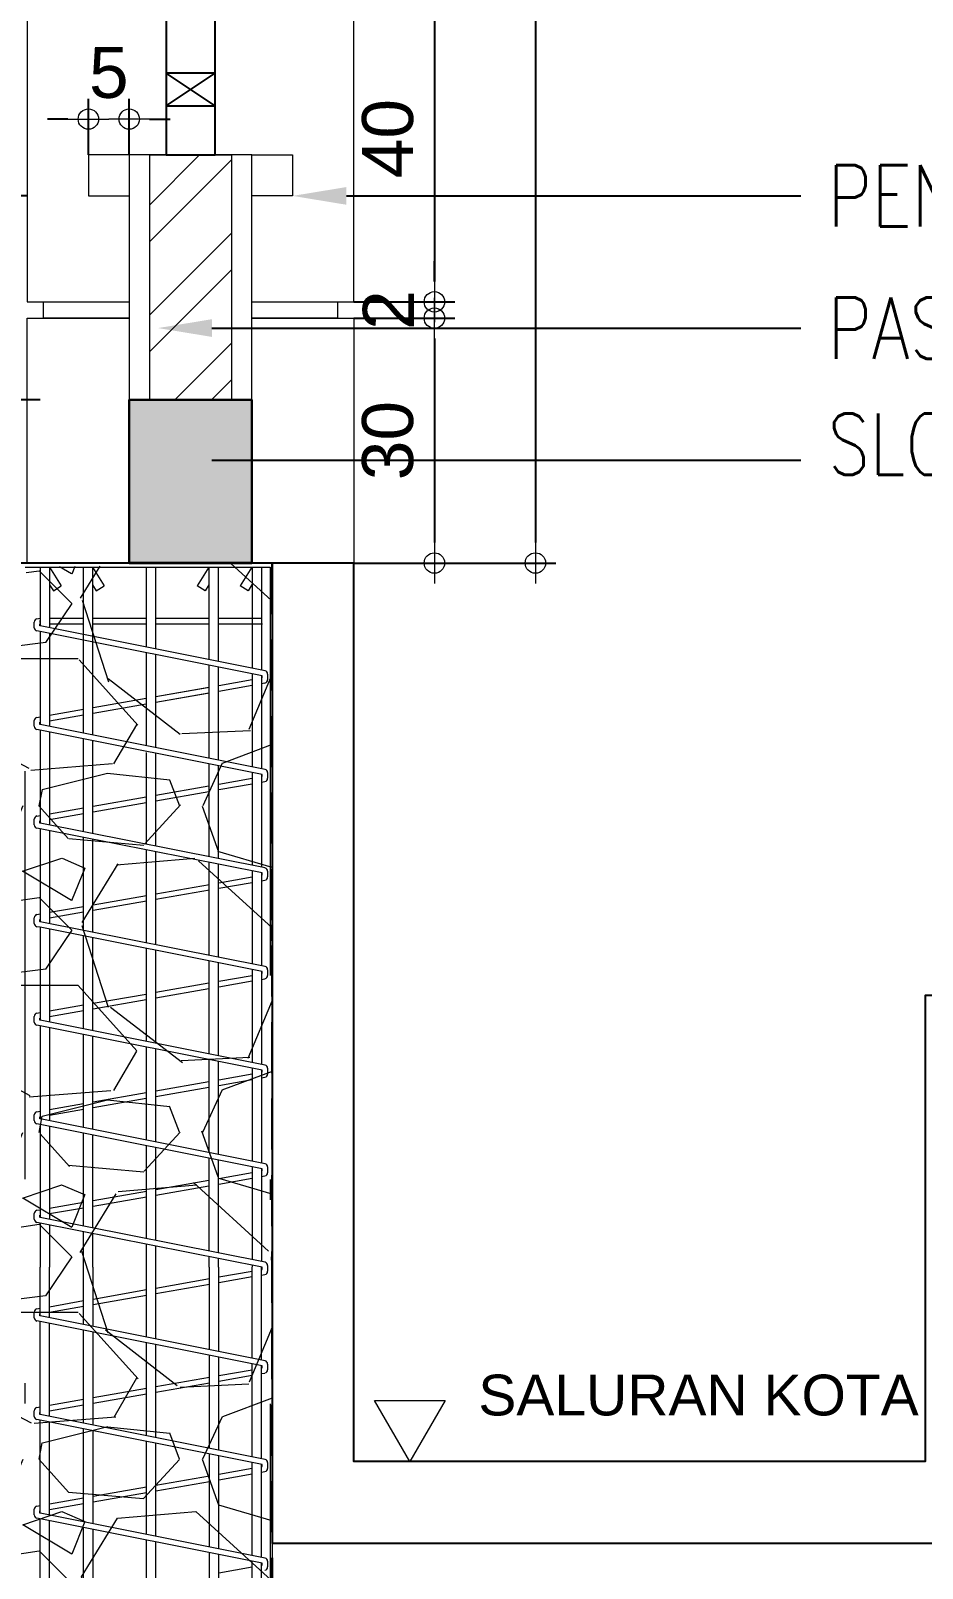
# Model space of a CAD drawing. Header units: millimetres. Extents: x -11 to 1625, y -267 to 195.
# Drawn here: x 889.8 to 894.17, y 103.53 to 111.07 of the extents above; entities that cross this region are included whole.
import ezdxf
from ezdxf import colors
from ezdxf.entities.mleader import LeaderData, LeaderLine
from ezdxf.math import Vec2, Vec3

# ---------------------------------------------------------------- set-up
doc = ezdxf.new("R2010")
doc.units = ezdxf.units.MM
doc.linetypes.add('DASHDOT', pattern=[1, 0.5, -0.25, 0, -0.25])
doc.linetypes.add('HIDDEN', pattern=[0.375, 0.25, -0.125])
for name, color, linetype, lineweight in [('ars', 11, 'Continuous', 5), ('ARSIR BETON', 47, 'Continuous', 5), ('CONCRETE', 8, 'Continuous', 5), ('dinding', 5, 'Continuous', 15), ('KOLOM', 1, 'Continuous', 30), ('not', 7, 'Continuous', 20), ('PAGAR', 4, 'Continuous', 18), ('TEXT KETERANGAN', 7, 'Continuous', 9), ('u', 6, 'Continuous', 20)]:
    doc.layers.add(name, color=color, linetype=linetype, lineweight=lineweight)
doc.layers.add('BESI', color=10, linetype='Continuous')
doc.styles.add('ATTR', font='romans.shx', dxfattribs={"width": 0.8, "height": 1.735066})
doc.styles.add('S', font='SIMPLEX', dxfattribs={"width": 1.1})
doc.styles.get("Standard").update_dxf_attribs({"font": 'ARIALUNI.TTF'})
doc.dimstyles.new('SK-25', dxfattribs={"dimtxt": 0.25, "dimasz": 0.1, "dimexe": 0.1, "dimexo": 0, "dimgap": 0.1, "dimtad": 1, "dimdec": 0, "dimlfac": 25, "dimzin": 12, "dimdsep": 46, "dimtxsty": 'Standard', "dimblk": 'BULAT', "dimcen": 0.1, "dimclrd": 256, "dimadec": 0, "dimazin": 3, "dimtfac": 1, "dimtdec": 0, "dimtofl": 0, "dimtmove": 0, "dimatfit": 3, "dimldrblk": 'BULAT', "dimfxl": 0, "dimtolj": 1, "dimtzin": 0, "dimarcsym": 0})

# ---------------------------------------------------------------- blocks, each defined once
blk = doc.blocks.new('BULAT')
for p, q in [((0, -1), (0, 1)), ((-1, 0), (1, 0))]:
    blk.add_line(p, q)
blk.add_circle((0, 0), 0.5)
blk = doc.blocks.new('*D788')
at = {"layer": 'Defpoints', "color": 0}
for p in [(891.385, 111.3414), (891.385, 109.7414), (891.7798, 109.7414)]:
    blk.add_point(p, dxfattribs=at)
at = {"layer": 'u', "color": 0, "lineweight": -2}
for p, q in [((891.385, 111.3414), (891.8798, 111.3414)), ((891.385, 109.7414), (891.8798, 109.7414))]:
    blk.add_line(p, q, dxfattribs=at)
at = {"layer": 'u', "lineweight": -2}
blk.add_line((891.7798, 111.2414), (891.7798, 109.8414), dxfattribs=at)
at = {"layer": 'u', "lineweight": -2, "xscale": 0.1, "yscale": 0.1, "zscale": 0.1}
for p, rotation in [((891.7798, 111.3414), 90), ((891.7798, 109.7414), 270)]:
    blk.add_blockref('BULAT', p, dxfattribs=dict(at, rotation=rotation))
at = {"layer": 'u', "color": 0, "insert": (891.5521, 110.5414), "char_height": 0.25, "attachment_point": 5, "rotation": 90}
blk.add_mtext('\\A1;40', dxfattribs=at)
blk = doc.blocks.new('*D789')
at = {"layer": 'Defpoints', "color": 0}
for p in [(891.385, 109.7414), (891.385, 109.6614), (891.7798, 109.6614)]:
    blk.add_point(p, dxfattribs=at)
at = {"layer": 'u', "lineweight": -2}
for p, q in [((891.7798, 109.8414), (891.7798, 109.9414)), ((891.7798, 109.5614), (891.7798, 109.4614))]:
    blk.add_line(p, q, dxfattribs=at)
at = {"layer": 'u', "color": 0, "lineweight": -2}
for p, q in [((891.385, 109.7414), (891.8798, 109.7414)), ((891.385, 109.6614), (891.8798, 109.6614))]:
    blk.add_line(p, q, dxfattribs=at)
at = {"layer": 'u', "lineweight": -2, "xscale": 0.1, "yscale": 0.1, "zscale": 0.1}
for p, rotation in [((891.7798, 109.7414), 270), ((891.7798, 109.6614), 90)]:
    blk.add_blockref('BULAT', p, dxfattribs=dict(at, rotation=rotation))
at = {"layer": 'u', "color": 0, "insert": (891.5542, 109.7014), "char_height": 0.25, "attachment_point": 5, "rotation": 90}
blk.add_mtext('\\A1;2', dxfattribs=at)
blk = doc.blocks.new('*D790')
at = {"layer": 'Defpoints', "color": 0}
for p in [(891.385, 109.6614), (891.385, 108.4614), (891.7798, 108.4614)]:
    blk.add_point(p, dxfattribs=at)
at = {"layer": 'u', "color": 0, "lineweight": -2}
for p, q in [((891.385, 109.6614), (891.8798, 109.6614)), ((891.385, 108.4614), (891.8798, 108.4614))]:
    blk.add_line(p, q, dxfattribs=at)
at = {"layer": 'u', "lineweight": -2}
blk.add_line((891.7798, 109.5614), (891.7798, 108.5614), dxfattribs=at)
at = {"layer": 'u', "lineweight": -2, "xscale": 0.1, "yscale": 0.1, "zscale": 0.1}
for p, rotation in [((891.7798, 109.6614), 90), ((891.7798, 108.4614), 270)]:
    blk.add_blockref('BULAT', p, dxfattribs=dict(at, rotation=rotation))
at = {"layer": 'u', "color": 0, "insert": (891.5521, 109.0614), "char_height": 0.25, "attachment_point": 5, "rotation": 90}
blk.add_mtext('\\A1;30', dxfattribs=at)
blk = doc.blocks.new('*D791')
at = {"layer": 'Defpoints', "color": 0}
for p in [(891.7798, 115.9542), (891.7798, 108.4614), (892.2747, 108.4614)]:
    blk.add_point(p, dxfattribs=at)
at = {"layer": 'u', "color": 0, "lineweight": -2}
for p, q in [((891.7798, 115.9542), (892.3747, 115.9542)), ((891.7798, 108.4614), (892.3747, 108.4614))]:
    blk.add_line(p, q, dxfattribs=at)
at = {"layer": 'u', "lineweight": -2}
blk.add_line((892.2747, 115.8542), (892.2747, 108.5614), dxfattribs=at)
at = {"layer": 'u', "lineweight": -2, "xscale": 0.1, "yscale": 0.1, "zscale": 0.1}
for p, rotation in [((892.2747, 115.9542), 90), ((892.2747, 108.4614), 270)]:
    blk.add_blockref('BULAT', p, dxfattribs=dict(at, rotation=rotation))
at = {"layer": 'u', "color": 0, "insert": (892.0469, 112.2078), "char_height": 0.25, "attachment_point": 5, "rotation": 90}
blk.add_mtext('\\A1;187', dxfattribs=at)
blk = doc.blocks.new('PEIL')
blk.add_lwpolyline([(-0.1875, 0.3248), (0.1875, 0.3248), (0, 0)], close=True)
at = {"style": 'S', "width": 1.1, "flags": 4}
blk.add_attdef('CAT', (0.2652, 0.0361), '', height=0.2, dxfattribs=at)
blk = doc.blocks.new('*D792')
at = {"layer": 'Defpoints', "color": 0}
for p in [(889.2994, 109.262), (889.8482, 109.262), (889.6733, 108.4614)]:
    blk.add_point(p, dxfattribs=at)
at = {"layer": 'u', "color": 0, "lineweight": -2}
for p, q in [((889.8482, 109.262), (889.1994, 109.262)), ((889.6733, 108.4614), (889.1994, 108.4614))]:
    blk.add_line(p, q, dxfattribs=at)
at = {"layer": 'u', "lineweight": -2}
blk.add_line((889.2994, 108.5614), (889.2994, 109.162), dxfattribs=at)
at = {"layer": 'u', "lineweight": -2, "xscale": 0.1, "yscale": 0.1, "zscale": 0.1}
for p, rotation in [((889.2994, 109.262), 90), ((889.2994, 108.4614), 270)]:
    blk.add_blockref('BULAT', p, dxfattribs=dict(at, rotation=rotation))
at = {"layer": 'u', "color": 0, "insert": (889.0717, 108.8617), "char_height": 0.25, "attachment_point": 5, "rotation": 90}
blk.add_mtext('\\A1;20', dxfattribs=at)
blk = doc.blocks.new('*D793')
at = {"layer": 'Defpoints', "color": 0}
for p in [(889.2994, 110.2614), (889.785, 110.2614), (889.8482, 109.262)]:
    blk.add_point(p, dxfattribs=at)
at = {"layer": 'u', "color": 0, "lineweight": -2}
for p, q in [((889.785, 110.2614), (889.1994, 110.2614)), ((889.8482, 109.262), (889.1994, 109.262))]:
    blk.add_line(p, q, dxfattribs=at)
at = {"layer": 'u', "lineweight": -2}
blk.add_line((889.2994, 109.362), (889.2994, 110.1614), dxfattribs=at)
at = {"layer": 'u', "lineweight": -2, "xscale": 0.1, "yscale": 0.1, "zscale": 0.1}
for p, rotation in [((889.2994, 110.2614), 90), ((889.2994, 109.262), 270)]:
    blk.add_blockref('BULAT', p, dxfattribs=dict(at, rotation=rotation))
at = {"layer": 'u', "color": 0, "insert": (889.0717, 109.7617), "char_height": 0.25, "attachment_point": 5, "rotation": 90}
blk.add_mtext('\\A1;25', dxfattribs=at)
blk = doc.blocks.new('*D815')
at = {"layer": 'Defpoints', "color": 0}
for p in [(890.0846, 110.637), (890.0846, 110.4614), (890.2846, 110.4614)]:
    blk.add_point(p, dxfattribs=at)
at = {"layer": 'u', "color": 0, "lineweight": -2}
for p, q in [((890.0846, 110.4614), (890.0846, 110.737)), ((890.2846, 110.4614), (890.2846, 110.737))]:
    blk.add_line(p, q, dxfattribs=at)
at = {"layer": 'u', "lineweight": -2}
for p, q in [((889.9846, 110.637), (889.8846, 110.637)), ((890.3846, 110.637), (890.4846, 110.637))]:
    blk.add_line(p, q, dxfattribs=at)
at = {"layer": 'u', "lineweight": -2, "xscale": 0.1, "yscale": 0.1, "zscale": 0.1}
blk.add_blockref('BULAT', (890.0846, 110.637), dxfattribs=at)
at = {"layer": 'u', "lineweight": -2, "xscale": 0.1, "yscale": 0.1, "zscale": 0.1, "rotation": 180}
blk.add_blockref('BULAT', (890.2846, 110.637), dxfattribs=at)
at = {"layer": 'u', "color": 0, "insert": (890.1846, 110.8642), "char_height": 0.25, "attachment_point": 5}
blk.add_mtext('\\A1;5', dxfattribs=at)
blk = doc.blocks.new('STRAUS2')
at = {"layer": 'ars'}
for p, q in [((-0.1315, 0), (-0.1315, -0.0719)), ((-0.1201, 0), (-0.1058, -0.0229)), ((-0.1201, 0), (-0.1201, -0.0742)), ((-0.0789, 0), (-0.0789, -0.1579)), ((-0.0675, 0), (-0.0532, -0.0229)), ((-0.0675, 0), (-0.0675, -0.1602)), ((-0.002, 0), (-0.002, -0.0978)), ((0.0095, 0), (0.0095, -0.1003)), ((0.075, 0), (0.0607, -0.0229)), ((0.075, 0), (0.075, -0.1132)), ((0.0864, 0), (0.0864, -0.1154)), ((0.1276, 0), (0.1133, -0.0229)), ((0.1281, 0), (0.1281, -0.1238)), ((0.1396, 0), (0.1396, -0.126)), ((-0.1201, -0.0216), (-0.1155, -0.029)), ((-0.1155, -0.029), (-0.1058, -0.0229)), ((-0.0675, -0.0216), (-0.0629, -0.029)), ((-0.0629, -0.029), (-0.0532, -0.0229)), ((0.0704, -0.029), (0.0607, -0.0229)), ((0.075, -0.0216), (0.0704, -0.029)), ((0.123, -0.029), (0.1133, -0.0229)), ((0.1281, -0.0207), (0.123, -0.029)), ((-0.1389, -0.0741), (-0.1389, -0.0671)), ((-0.1389, -0.0741), (-0.1389, -0.0671)), ((-0.1356, -0.0632), (-0.1315, -0.0625)), ((-0.1356, -0.0632), (-0.1315, -0.0625)), ((-0.1315, -0.0651), (-0.1321, -0.0652)), ((-0.1321, -0.0652), (-0.1321, -0.0678)), ((-0.1321, -0.0718), (-0.1321, -0.0693)), ((-0.1321, -0.0694), (-0.1315, -0.0693)), ((-0.1321, -0.0718), (-0.1321, -0.0693)), ((-0.1321, -0.0718), (-0.1321, -0.0693)), ((-0.1321, -0.0694), (-0.1315, -0.0693)), ((-0.1321, -0.0718), (-0.1321, -0.0693)), ((-0.1315, -0.0719), (-0.1321, -0.0718)), ((-0.1315, -0.0719), (-0.1321, -0.0718)), ((-0.1315, -0.0719), (-0.1321, -0.0718)), ((-0.1315, -0.0719), (-0.1321, -0.0718)), ((0.1438, -0.1269), (-0.1315, -0.0719)), ((0.1438, -0.1269), (-0.1315, -0.0719)), ((-0.1201, -0.0625), (-0.0789, -0.0625)), ((-0.1201, -0.0692), (-0.0789, -0.0692)), ((-0.0675, -0.0625), (-0.002, -0.0625)), ((-0.0675, -0.0692), (-0.002, -0.0692)), ((0.0095, -0.0625), (0.075, -0.0625)), ((0.0095, -0.0692), (0.075, -0.0692)), ((0.0864, -0.0625), (0.1396, -0.0625)), ((0.0864, -0.0692), (0.1407, -0.0692)), ((-0.1315, -0.0788), (-0.1356, -0.0781)), ((-0.1315, -0.0788), (-0.1356, -0.0781)), ((0.1401, -0.133), (-0.1315, -0.0788)), ((0.1401, -0.133), (-0.1315, -0.0788)), ((-0.1315, -0.0788), (-0.1315, -0.1927)), ((-0.1315, -0.0788), (-0.1315, -0.1927)), ((-0.1201, -0.0811), (-0.1201, -0.195)), ((-0.1201, -0.0811), (-0.1201, -0.195)), ((-0.0789, -0.0893), (-0.0789, -0.2032)), ((-0.0789, -0.0893), (-0.0789, -0.2032)), ((-0.0675, -0.0916), (-0.0675, -0.2055)), ((-0.0675, -0.0916), (-0.0675, -0.2055)), ((-0.002, -0.1046), (-0.002, -0.2186)), ((0.0095, -0.1069), (0.0095, -0.2211)), ((0.075, -0.12), (0.075, -0.2339)), ((0.0864, -0.1223), (0.0864, -0.2362)), ((0.1281, -0.1306), (0.1281, -0.2445)), ((0.147, -0.1379), (0.147, -0.1308)), ((0.147, -0.1379), (0.147, -0.1308)), ((0.01, -0.1584), (0.0756, -0.1469)), ((0.01, -0.1584), (0.075, -0.147)), ((0.087, -0.1449), (0.1281, -0.1377)), ((0.087, -0.1449), (0.1281, -0.1377)), ((0.087, -0.1517), (0.1281, -0.1445)), ((0.087, -0.1517), (0.1281, -0.1445)), ((0.1396, -0.1329), (0.1396, -0.2468)), ((0.1396, -0.1357), (0.1401, -0.1356)), ((0.1396, -0.1357), (0.1401, -0.1356)), ((0.1396, -0.1425), (0.1437, -0.1418)), ((0.1396, -0.1425), (0.1437, -0.1418)), ((0.1401, -0.1356), (0.1401, -0.133)), ((0.1401, -0.1356), (0.1401, -0.133)), ((-0.0669, -0.1719), (-0.002, -0.1605)), ((-0.0669, -0.1719), (-0.002, -0.1605)), ((-0.0669, -0.1788), (-0.002, -0.1674)), ((-0.0669, -0.1788), (-0.002, -0.1674)), ((0.01, -0.1653), (0.0756, -0.1537)), ((0.01, -0.1653), (0.075, -0.1538)), ((-0.1389, -0.1949), (-0.1389, -0.1879)), ((-0.1389, -0.1949), (-0.1389, -0.1879)), ((-0.1356, -0.184), (-0.1315, -0.1833)), ((-0.1356, -0.184), (-0.1315, -0.1833)), ((-0.1201, -0.1813), (-0.0784, -0.1739)), ((-0.1201, -0.1813), (-0.0784, -0.1739)), ((-0.1201, -0.1881), (-0.0784, -0.1808)), ((-0.1201, -0.1881), (-0.0784, -0.1808)), ((-0.1315, -0.1996), (-0.1356, -0.1988)), ((-0.1315, -0.1996), (-0.1356, -0.1988)), ((-0.1321, -0.1926), (-0.1321, -0.19)), ((-0.1321, -0.1926), (-0.1321, -0.19)), ((-0.1321, -0.1926), (-0.1321, -0.1901)), ((-0.1321, -0.1902), (-0.1315, -0.1901)), ((-0.1321, -0.1902), (-0.1315, -0.1901)), ((-0.1321, -0.1926), (-0.1321, -0.1901)), ((-0.1315, -0.1927), (-0.1321, -0.1926)), ((-0.1315, -0.1927), (-0.1321, -0.1926)), ((-0.1315, -0.1927), (-0.1321, -0.1926)), ((-0.1315, -0.1927), (-0.1321, -0.1926)), ((0.1438, -0.2477), (-0.1315, -0.1927)), ((0.1401, -0.2538), (-0.1315, -0.1996)), ((-0.1315, -0.1996), (-0.1315, -0.3135)), ((-0.1201, -0.2018), (-0.1201, -0.3158)), ((-0.0789, -0.2101), (-0.0789, -0.324)), ((-0.0675, -0.2123), (-0.0675, -0.3263)), ((-0.002, -0.2268), (-0.002, -0.3394)), ((0.0095, -0.2274), (0.0095, -0.3416)), ((0.075, -0.2408), (0.075, -0.3547)), ((0.0864, -0.2431), (0.0864, -0.357)), ((0.087, -0.2657), (0.1281, -0.2584)), ((0.1281, -0.2514), (0.1281, -0.3653)), ((0.1396, -0.2537), (0.1396, -0.3676)), ((0.1396, -0.2565), (0.1401, -0.2564)), ((0.1396, -0.2633), (0.1437, -0.2626)), ((0.1401, -0.2564), (0.1401, -0.2538)), ((0.147, -0.2586), (0.147, -0.2516)), ((-0.0669, -0.2927), (-0.002, -0.2813)), ((0.01, -0.2792), (0.075, -0.2678)), ((0.01, -0.286), (0.075, -0.2746)), ((0.087, -0.2725), (0.1281, -0.2653)), ((-0.1201, -0.302), (-0.0784, -0.2947)), ((-0.0669, -0.2996), (-0.002, -0.2881)), ((-0.1389, -0.3157), (-0.1389, -0.3087)), ((-0.1356, -0.3048), (-0.1315, -0.3041)), ((-0.1315, -0.3203), (-0.1356, -0.3196)), ((-0.1321, -0.3134), (-0.1321, -0.3108)), ((-0.1321, -0.3134), (-0.1321, -0.3108)), ((-0.1321, -0.311), (-0.1315, -0.3109)), ((-0.1315, -0.3135), (-0.1321, -0.3134)), ((-0.1315, -0.3135), (-0.1321, -0.3134)), ((0.1438, -0.3684), (-0.1315, -0.3135)), ((-0.1201, -0.3089), (-0.0784, -0.3016)), ((0.1401, -0.3746), (-0.1315, -0.3203)), ((-0.1315, -0.3203), (-0.1315, -0.4343)), ((-0.1201, -0.3226), (-0.1201, -0.4366)), ((-0.0789, -0.3308), (-0.0789, -0.4448)), ((-0.0675, -0.3331), (-0.0675, -0.4471)), ((-0.002, -0.3462), (-0.002, -0.4601)), ((0.0095, -0.3485), (0.0095, -0.4624)), ((0.075, -0.3616), (0.075, -0.4755)), ((0.0864, -0.3638), (0.0864, -0.4778)), ((0.1281, -0.3722), (0.1281, -0.4861)), ((0.1396, -0.3745), (0.1396, -0.4884)), ((0.1401, -0.3771), (0.1401, -0.3746)), ((0.147, -0.3794), (0.147, -0.3724)), ((0.01, -0.4), (0.0756, -0.3885)), ((0.01, -0.4068), (0.0756, -0.3953)), ((0.087, -0.3865), (0.1281, -0.3792)), ((0.087, -0.3933), (0.1281, -0.3861)), ((0.1396, -0.3772), (0.1401, -0.3771)), ((0.1396, -0.3841), (0.1437, -0.3834)), ((-0.0669, -0.4135), (-0.0014, -0.402)), ((-0.0669, -0.4203), (-0.0014, -0.4088)), ((-0.1389, -0.4365), (-0.1389, -0.4295)), ((-0.1356, -0.4256), (-0.1315, -0.4248)), ((-0.1321, -0.4342), (-0.1321, -0.4316)), ((-0.1321, -0.4342), (-0.1321, -0.4316)), ((-0.1321, -0.4318), (-0.1315, -0.4317)), ((-0.1201, -0.4228), (-0.0784, -0.4155)), ((-0.1201, -0.4297), (-0.0784, -0.4223)), ((-0.1315, -0.4411), (-0.1356, -0.4404)), ((-0.1315, -0.4343), (-0.1321, -0.4342)), ((-0.1315, -0.4343), (-0.1321, -0.4342)), ((0.1438, -0.4892), (-0.1315, -0.4343)), ((0.1401, -0.4953), (-0.1315, -0.4411)), ((-0.1315, -0.4411), (-0.1315, -0.5551)), ((-0.1201, -0.4434), (-0.1201, -0.5573)), ((-0.0789, -0.4516), (-0.0789, -0.5656)), ((-0.0675, -0.4539), (-0.0675, -0.5678)), ((-0.002, -0.467), (-0.002, -0.5809)), ((0.0095, -0.4693), (0.0095, -0.5832)), ((0.075, -0.4823), (0.075, -0.5963)), ((0.0864, -0.4846), (0.0864, -0.5986)), ((0.087, -0.5072), (0.1281, -0.5)), ((0.087, -0.5141), (0.1281, -0.5069)), ((0.1281, -0.493), (0.1281, -0.6069)), ((0.1396, -0.4952), (0.1396, -0.6092)), ((0.1396, -0.498), (0.1401, -0.4979)), ((0.1396, -0.5049), (0.1437, -0.5041)), ((0.1401, -0.4979), (0.1401, -0.4953)), ((0.147, -0.5002), (0.147, -0.4931)), ((-0.0669, -0.5343), (-0.002, -0.5229)), ((0.01, -0.5208), (0.075, -0.5093)), ((0.01, -0.5276), (0.075, -0.5162)), ((-0.1356, -0.5463), (-0.1315, -0.5456)), ((-0.1201, -0.5436), (-0.0784, -0.5363)), ((-0.1201, -0.5505), (-0.0784, -0.5431)), ((-0.0669, -0.5411), (-0.002, -0.5297)), ((-0.1389, -0.5573), (-0.1389, -0.5503)), ((-0.1315, -0.5619), (-0.1356, -0.5612)), ((-0.1321, -0.555), (-0.1321, -0.5524)), ((-0.1321, -0.555), (-0.1321, -0.5524)), ((-0.1321, -0.5526), (-0.1315, -0.5525)), ((-0.1315, -0.5551), (-0.1321, -0.555)), ((-0.1315, -0.5551), (-0.1321, -0.555)), ((0.1438, -0.61), (-0.1315, -0.5551)), ((0.1401, -0.6161), (-0.1315, -0.5619)), ((-0.1315, -0.5619), (-0.1315, -0.6758)), ((-0.1201, -0.5642), (-0.1201, -0.6781)), ((-0.0789, -0.5724), (-0.0789, -0.6863)), ((-0.0675, -0.5747), (-0.0675, -0.6886)), ((-0.002, -0.5878), (-0.002, -0.7017)), ((0.0095, -0.59), (0.0095, -0.704)), ((0.075, -0.6031), (0.075, -0.7171)), ((0.0864, -0.6054), (0.0864, -0.7193)), ((0.087, -0.628), (0.1281, -0.6208)), ((0.1281, -0.6137), (0.1281, -0.7277)), ((0.1396, -0.616), (0.1396, -0.73)), ((0.1396, -0.6188), (0.1401, -0.6187)), ((0.1401, -0.6187), (0.1401, -0.6161)), ((0.147, -0.621), (0.147, -0.6139)), ((0.01, -0.6415), (0.075, -0.6301)), ((0.01, -0.6484), (0.075, -0.637)), ((0.087, -0.6349), (0.1281, -0.6276)), ((0.1396, -0.6256), (0.1437, -0.6249)), ((-0.1201, -0.6644), (-0.0784, -0.6571)), ((-0.0669, -0.6551), (-0.002, -0.6436)), ((-0.0669, -0.6619), (-0.002, -0.6505)), ((-0.1389, -0.678), (-0.1389, -0.6711)), ((-0.1356, -0.6671), (-0.1315, -0.6664)), ((-0.1321, -0.6757), (-0.1321, -0.6732)), ((-0.1321, -0.6733), (-0.1315, -0.6732)), ((-0.1321, -0.6758), (-0.1321, -0.6732)), ((-0.1315, -0.6758), (-0.1321, -0.6757)), ((-0.1315, -0.6759), (-0.1321, -0.6758)), ((0.1438, -0.7308), (-0.1315, -0.6758)), ((-0.1201, -0.6712), (-0.0784, -0.6639)), ((-0.1315, -0.6827), (-0.1356, -0.682)), ((0.1401, -0.7369), (-0.1315, -0.6827)), ((-0.1315, -0.6827), (-0.1315, -0.7966)), ((-0.1201, -0.685), (-0.1201, -0.7989)), ((-0.0789, -0.6932), (-0.0789, -0.8071)), ((-0.0675, -0.6955), (-0.0675, -0.8094)), ((-0.002, -0.7086), (-0.002, -0.8225)), ((0.0095, -0.7108), (0.0095, -0.8248)), ((0.075, -0.7239), (0.075, -0.8379)), ((0.0864, -0.7262), (0.0864, -0.8401)), ((0.1281, -0.7345), (0.1281, -0.8485)), ((0.01, -0.7623), (0.075, -0.7509)), ((0.087, -0.7488), (0.1281, -0.7416)), ((0.087, -0.7557), (0.1281, -0.7484)), ((0.1396, -0.7368), (0.1396, -0.8507)), ((0.1396, -0.7396), (0.1401, -0.7395)), ((0.1396, -0.7464), (0.1437, -0.7457)), ((0.1401, -0.7395), (0.1401, -0.7369)), ((0.147, -0.7418), (0.147, -0.7347)), ((-0.0669, -0.7758), (-0.0014, -0.7643)), ((-0.0669, -0.7827), (-0.0014, -0.7712)), ((0.01, -0.7692), (0.075, -0.7578)), ((-0.1356, -0.7879), (-0.1315, -0.7872)), ((-0.1201, -0.7852), (-0.0784, -0.7778)), ((-0.1201, -0.792), (-0.0784, -0.7847)), ((-0.1389, -0.7988), (-0.1389, -0.7918)), ((-0.1315, -0.8035), (-0.1356, -0.8028)), ((-0.1321, -0.7965), (-0.1321, -0.794)), ((-0.1321, -0.7941), (-0.1315, -0.794)), ((-0.1321, -0.7965), (-0.1321, -0.794)), ((-0.1315, -0.7966), (-0.1321, -0.7965)), ((-0.1315, -0.7966), (-0.1321, -0.7965)), ((0.1438, -0.8516), (-0.1315, -0.7966)), ((0.1401, -0.8577), (-0.1315, -0.8035)), ((-0.1315, -0.8035), (-0.1315, -0.8406)), ((-0.1201, -0.8058), (-0.1201, -0.8411)), ((-0.0789, -0.814), (-0.0789, -0.843)), ((-0.0675, -0.8163), (-0.0675, -0.8435)), ((-0.1315, -0.8406), (-0.1315, -0.8577)), ((-0.1201, -0.8411), (-0.1201, -0.8577)), ((-0.0789, -0.843), (-0.0789, -0.8577)), ((-0.0675, -0.8435), (-0.0675, -0.8577)), ((-0.002, -0.8293), (-0.002, -0.8466)), ((-0.002, -0.8466), (-0.002, -0.8577)), ((0.0095, -0.8316), (0.0095, -0.8471)), ((0.0095, -0.8471), (0.0095, -0.8577)), ((0.075, -0.8447), (0.075, -0.8501)), ((0.0864, -0.847), (0.0864, -0.8506)), ((-0.1315, -0.9174), (-0.1315, -0.8577)), ((-0.1201, -0.9197), (-0.1201, -0.8577)), ((-0.0784, -0.928), (-0.0784, -0.8577)), ((-0.0669, -0.9303), (-0.0669, -0.8577)), ((-0.0014, -0.9434), (-0.0014, -0.8577)), ((0.01, -0.9457), (0.01, -0.8577)), ((0.075, -0.8501), (0.075, -0.8577)), ((0.0756, -0.9587), (0.0756, -0.8577)), ((0.0864, -0.8506), (0.0864, -0.8577)), ((0.087, -0.961), (0.087, -0.8577)), ((0.087, -0.8696), (0.1281, -0.8624)), ((0.1281, -0.8553), (0.1281, -0.857)), ((0.1281, -0.9692), (0.1281, -0.8577)), ((0.1396, -0.9715), (0.1396, -0.8576)), ((0.1396, -0.8604), (0.1401, -0.8603)), ((0.1396, -0.8672), (0.1437, -0.8665)), ((0.1401, -0.8603), (0.1401, -0.8577)), ((0.147, -0.8626), (0.147, -0.8555)), ((-0.0669, -0.8966), (-0.0014, -0.8851)), ((0.01, -0.8831), (0.0756, -0.8716)), ((0.01, -0.89), (0.0756, -0.8784)), ((0.087, -0.8764), (0.1281, -0.8692)), ((-0.1201, -0.906), (-0.0784, -0.8986)), ((-0.0669, -0.9035), (-0.0014, -0.892)), ((-0.1389, -0.9196), (-0.1389, -0.9126)), ((-0.1356, -0.9087), (-0.1315, -0.908)), ((-0.1321, -0.9173), (-0.1321, -0.9147)), ((-0.1321, -0.9173), (-0.1321, -0.9147)), ((-0.1321, -0.9149), (-0.1315, -0.9148)), ((-0.1315, -0.9174), (-0.1321, -0.9173)), ((-0.1315, -0.9174), (-0.1321, -0.9173)), ((0.1438, -0.9724), (-0.1315, -0.9174)), ((-0.1201, -0.9128), (-0.0784, -0.9055)), ((-0.1315, -0.9243), (-0.1356, -0.9235)), ((0.1401, -0.9785), (-0.1315, -0.9243)), ((-0.1315, -1.0382), (-0.1315, -0.9243)), ((-0.1201, -1.0405), (-0.1201, -0.9265)), ((-0.0784, -1.0488), (-0.0784, -0.9349)), ((-0.0669, -1.0511), (-0.0669, -0.9371)), ((-0.0014, -1.0642), (-0.0014, -0.9502)), ((0.01, -1.0665), (0.01, -0.9525)), ((0.0756, -1.0795), (0.0756, -0.9656)), ((0.087, -1.0818), (0.087, -0.9679)), ((0.1281, -1.09), (0.1281, -0.9761)), ((0.1396, -1.0923), (0.1396, -0.9784)), ((0.1401, -0.9811), (0.1401, -0.9785)), ((0.147, -0.9833), (0.147, -0.9763)), ((0.01, -1.0039), (0.0756, -0.9924)), ((0.087, -0.9904), (0.1281, -0.9832)), ((0.087, -0.9972), (0.1281, -0.99)), ((0.1396, -0.9811), (0.1401, -0.9811)), ((0.1396, -0.988), (0.1437, -0.9873)), ((-0.0669, -1.0174), (-0.0014, -1.0059)), ((-0.0669, -1.0243), (-0.0014, -1.0128)), ((0.01, -1.0108), (0.0756, -0.9992)), ((-0.1389, -1.0404), (-0.1389, -1.0334)), ((-0.1356, -1.0295), (-0.1315, -1.0288)), ((-0.1321, -1.0381), (-0.1321, -1.0355)), ((-0.1321, -1.0381), (-0.1321, -1.0355)), ((-0.1321, -1.0357), (-0.1315, -1.0356)), ((-0.1201, -1.0268), (-0.0784, -1.0194)), ((-0.1201, -1.0336), (-0.0784, -1.0263)), ((-0.1315, -1.0451), (-0.1356, -1.0443)), ((-0.1315, -1.0451), (-0.1356, -1.0443)), ((-0.1315, -1.0382), (-0.1321, -1.0381)), ((-0.1315, -1.0382), (-0.1321, -1.0381)), ((-0.1315, -1.0382), (-0.1321, -1.0381)), ((-0.1315, -1.0382), (-0.1321, -1.0381)), ((0.1438, -1.0932), (-0.1315, -1.0382)), ((-0.1315, -1.159), (-0.1315, -1.0451)), ((0.1401, -1.0993), (-0.1315, -1.0451)), ((-0.1201, -1.1613), (-0.1201, -1.0473)), ((-0.0784, -1.1696), (-0.0784, -1.0557)), ((-0.0669, -1.1719), (-0.0669, -1.0579)), ((-0.0014, -1.185), (-0.0014, -1.071)), ((0.01, -1.1873), (0.01, -1.0733)), ((0.0756, -1.2003), (0.0756, -1.0864)), ((0.087, -1.2026), (0.087, -1.0887)), ((0.087, -1.1112), (0.1281, -1.104)), ((0.087, -1.118), (0.1281, -1.1108)), ((0.1281, -1.2108), (0.1281, -1.0969)), ((0.1396, -1.2131), (0.1396, -1.0992)), ((0.1396, -1.1019), (0.1401, -1.1018)), ((0.1396, -1.1088), (0.1437, -1.1081)), ((0.1401, -1.1018), (0.1401, -1.0993)), ((0.147, -1.1041), (0.147, -1.0971)), ((-0.0669, -1.1382), (-0.0014, -1.1267)), ((0.01, -1.1247), (0.0756, -1.1132)), ((0.01, -1.1316), (0.0756, -1.12)), ((-0.1201, -1.1476), (-0.0784, -1.1402)), ((-0.1201, -1.1544), (-0.0784, -1.1471)), ((-0.0669, -1.1451), (-0.0014, -1.1336)), ((-0.1389, -1.1612), (-0.1389, -1.1542)), ((-0.1356, -1.1503), (-0.1315, -1.1496)), ((-0.1315, -1.1659), (-0.1356, -1.1651)), ((-0.1315, -1.1659), (-0.1356, -1.1651)), ((-0.1321, -1.1589), (-0.1321, -1.1563)), ((-0.1321, -1.1589), (-0.1321, -1.1563)), ((-0.1321, -1.1565), (-0.1315, -1.1564)), ((-0.1315, -1.159), (-0.1321, -1.1589)), ((-0.1315, -1.159), (-0.1321, -1.1589)), ((-0.1315, -1.159), (-0.1321, -1.1589)), ((-0.1315, -1.159), (-0.1321, -1.1589)), ((0.1438, -1.214), (-0.1315, -1.159)), ((-0.1315, -1.2798), (-0.1315, -1.1659)), ((0.1401, -1.2201), (-0.1315, -1.1659)), ((-0.1201, -1.2821), (-0.1201, -1.1681)), ((-0.0784, -1.2904), (-0.0784, -1.1765)), ((-0.0669, -1.2927), (-0.0669, -1.1787)), ((-0.0014, -1.3058), (-0.0014, -1.1918)), ((0.01, -1.3081), (0.01, -1.1941)), ((0.0756, -1.3211), (0.0756, -1.2072)), ((0.087, -1.3234), (0.087, -1.2095)), ((0.1281, -1.3316), (0.1281, -1.2177)), ((0.1396, -1.3339), (0.1396, -1.22)), ((0.1396, -1.2227), (0.1401, -1.2226)), ((0.1401, -1.2226), (0.1401, -1.2201)), ((0.147, -1.2249), (0.147, -1.2179)), ((0.087, -1.232), (0.1281, -1.2247))]:
    blk.add_line(p, q, dxfattribs=at)
at = {"layer": 'ars', "linetype": 'DASHDOT'}
blk.add_lwpolyline([(-0.15, -1.7748), (-0.15, 0), (0.15, 0), (0.15, -1.7748)], dxfattribs=at)
at = {"layer": 'ars'}
for centre, start, end in [((-0.1349, -0.0671), 99.9625, 180), ((-0.1349, -0.0671), 99.9625, 180), ((-0.1349, -0.0741), 180, 260.0375), ((-0.1349, -0.0741), 180, 260.0375), ((0.143, -0.1308), 0, 78.7118), ((0.143, -0.1308), 0, 78.7118), ((0.143, -0.1379), 279.9625, 0), ((0.143, -0.1379), 279.9625, 0), ((-0.1349, -0.1879), 99.9625, 180), ((-0.1349, -0.1879), 99.9625, 180), ((-0.1349, -0.1949), 180, 260.0375), ((-0.1349, -0.1949), 180, 260.0375), ((0.143, -0.2586), 279.9625, 0), ((0.143, -0.2516), 0, 78.7118), ((-0.1349, -0.3087), 99.9625, 180), ((-0.1349, -0.3157), 180, 260.0375), ((0.143, -0.3724), 0, 78.7118), ((0.143, -0.3794), 279.9625, 0), ((-0.1349, -0.4295), 99.9625, 180), ((-0.1349, -0.4365), 180, 260.0375), ((0.143, -0.4931), 0, 78.7118), ((0.143, -0.5002), 279.9625, 0), ((-0.1349, -0.5503), 99.9625, 180), ((-0.1349, -0.5573), 180, 260.0375), ((0.143, -0.621), 279.9625, 0), ((0.143, -0.6139), 0, 78.7118), ((-0.1349, -0.6711), 99.9625, 180), ((-0.1349, -0.678), 180, 260.0375), ((0.143, -0.7347), 0, 78.7118), ((0.143, -0.7418), 279.9625, 0), ((-0.1349, -0.7918), 99.9625, 180), ((-0.1349, -0.7988), 180, 260.0375), ((0.143, -0.8626), 279.9625, 0), ((0.143, -0.8555), 0, 78.7118), ((-0.1349, -0.9126), 99.9625, 180), ((-0.1349, -0.9196), 180, 260.0375), ((0.143, -0.9763), 0, 78.7118), ((0.143, -0.9833), 279.9625, 0), ((-0.1349, -1.0334), 99.9625, 180), ((-0.1349, -1.0404), 180, 260.0375), ((-0.1349, -1.0404), 180, 260.0375), ((0.143, -1.1041), 279.9625, 0), ((0.143, -1.0971), 0, 78.7118), ((-0.1349, -1.1542), 99.9625, 180), ((-0.1349, -1.1612), 180, 260.0375), ((-0.1349, -1.1612), 180, 260.0375), ((0.143, -1.2179), 0, 78.7118), ((0.143, -1.2249), 279.9625, 0)]:
    blk.add_arc(centre, 0.00399, start, end, dxfattribs=at)

msp = doc.modelspace()

# ---------------------------------------------------------------- hatches: boundary and pattern name
at = {"layer": 'ars'}
h = msp.add_hatch(dxfattribs=at)
h.set_pattern_fill('ANSI32', color=256, scale=0.04, angle=-90, style=0)
h.set_pattern_definition([(225, (890.78504, 108.4614), (-0.26941, 0.26941), []), (225, (890.78504, 108.2818), (-0.26941, 0.26941), [])])
h.paths.add_polyline_path([(890.3850405, 109.2619945), (890.7850405, 109.2619945), (890.7850405, 110.4613898), (890.3850405, 110.4613898)])
at = {"layer": 'ARSIR BETON'}
h = msp.add_hatch(dxfattribs=at)
h.set_pattern_fill('GRAVEL', color=256, scale=1.601209, style=0)
h.set_pattern_definition([(311.9872, (889.83225, 104.05806), (12.8096725, -14.410887), [0.21542, -21.32665]), (355.0303, (889.976354, 103.89794), (-19.2145147, 1.6011955), [0.36967, -36.59712]), (47.4896, (890.34463, 103.86592), (-16.0120793, -17.6133175), [0.26066, -25.80514]), (272.7263, (890.969104, 103.46562), (-1.601203, 32.0241889), [0.336635, -33.326865]), (247.1663, (890.985116, 103.12936), (8.006063, 19.2145073), [0.3301, -32.67968]), (182.7263, (890.85702, 102.82513), (32.0241889, 1.601203), [0.336635, -33.326865]), (142.3058, (890.520765, 102.80912), (20.8157342, -16.01207883), [0.445183, -44.07305]), (107.7447, (890.1685, 103.081326), (-11.2084832, 35.2266012), [0.4203, -41.60954]), (58.5704, (890.0404, 103.48163), (12.8096885, 20.8157145), [0.337775, -33.439774]), (4.7636, (890.21654, 103.76985), (-17.613305, -1.601196), [0.38562, -18.89549]), (317.6026, (890.600826, 103.80187), (19.2145248, -17.61329094), [0.498693, -49.37069]), (41.186, (889.3839, 103.4496), (11.2084707, 9.607252), [0.17021, -16.85088]), (8.5308, (889.512, 103.56169), (-20.8157197, -3.2024315), [0.323824, -32.05863]), (315, (889.8322, 103.6097), (0, -1.6012), [0.22644, -2.038]), (336.8014, (889.94433, 103.80187), (-8.006047, 3.202421), [0.12194, -12.0725]), (248.1986, (890.0564, 103.75383), (1.60121, 4.803629), [0.17246, -8.45032]), (149.036, (889.99237, 103.5937), (-4.803625, 3.202423), [0.2801, -9.05648]), (18.435, (889.7522, 103.7378), (-3.20242, -1.601207), [0.20254, -4.86093]), (163.6105, (890.98512, 103.75383), (-16.0120977, 4.8036166), [0.283734, -28.08977]), (109.6538, (890.71291, 103.83389), (6.40483, -17.613307), [0.23804, -23.56565]), (246.8014, (889.75218, 104.05806), (3.202421, 8.006047), [0.24389, -11.95056]), (196.3895, (889.65611, 103.833895), (16.0120977, 4.8036166), [0.283734, -28.08977]), (200.556, (890.98512, 102.76108), (8.00605, 3.2024124), [0.27361, -13.40713]), (245.225, (890.72892, 102.66501), (8.0060346, 17.613309), [0.22926, -22.69657]), (113.1986, (889.73617, 102.45685), (-3.202421, 8.006047), [0.24389, -11.95056]), (162.646, (889.6401, 102.68102), (20.8157257, -6.4048289), [0.26841, -26.57275]), (110.556, (890.52077, 102.45685), (3.2024124, -8.00605), [0.13681, -13.54393]), (78.69, (889.83225, 102.45685), (1.601206, 6.404839), [0.08165, -8.08295]), (14.036, (889.84826, 102.5369), (-4.80363, -1.601206), [0.3301, -6.27186]), (353.991, (890.1685, 102.616975), (-16.0120938, 1.6012083), [0.30591, -30.28515]), (236.31, (889.99237, 103.4496), (1.60121, 3.20242), [0.23093, -5.54231]), (186.8428, (889.86427, 103.25746), (-27.2205591, -3.20243165), [0.403175, -39.91425]), (119.0546, (889.46397, 103.20942), (6.4048377, -11.2084666), [0.16485, -16.3206]), (90, (889.3839, 103.3535), (1.6012, 1.6012), [0.09607, -1.50514]), (59.7436, (890.20052, 102.66501), (-6.4048295, -11.2084699), [0.22245, -22.02227]), (131.9872, (890.31261, 102.85716), (-12.8096725, 14.410887), [0.43084, -21.11123]), (180, (890.0244, 103.1774), (-1.6012, 1.6012), [0.4163, -1.1849]), (214.6952, (889.60808, 103.1774), (16.012085, 11.2084797), [0.25317, -25.06417]), (285.9454, (889.39992, 103.0333), (1.601209, -6.404838), [0.23314, -11.42384]), (332.354, (889.46397, 102.80912), (30.42297226, -16.01210654), [0.37959, -37.57954]), (4.5739, (889.80022, 102.63299), (20.81572335, 1.6012011), [0.40158, -39.756547])])
h.paths.add_polyline_path([(888.583302, 102.4568544), (889.7853247, 108.4402857), (890.9851161, 108.4613898), (890.9851161, 102.4568544)])
at = {"layer": 'CONCRETE'}
msp.add_hatch(color=256, dxfattribs=at).paths.add_polyline_path([(890.8850405, 109.2619945), (890.2850405, 109.2619945), (890.2850405, 108.4619945), (890.8850405, 108.4619945)])

# ---------------------------------------------------------------- linework, layer by layer
msp.add_lwpolyline([(896.1501061, 106.3413898), (894.1850405, 106.3413898), (894.1850405, 104.0573898), (891.3850405, 104.0573898), (891.3850405, 108.4613898), (885.9822138, 108.4613898)])
msp.add_lwpolyline([(894.5849649, 106.3413898), (894.1850405, 106.3413898), (894.1850405, 104.0573898), (891.3850405, 104.0573898), (891.3850405, 108.4613898), (890.9851161, 108.4613898), (890.9851161, 103.6574654), (894.5849649, 103.6574654)], close=True)
at = {"layer": 'BESI'}
msp.add_lwpolyline([(890.4650405, 110.4613898), (890.7050405, 110.4613898), (890.7050405, 114.3013898), (890.4650405, 114.3013898)], close=True, dxfattribs=at)
msp.add_lwpolyline([(890.7050405, 110.7013898), (890.7050405, 110.8613898), (890.4650405, 110.8613898), (890.4650405, 110.7013898), (890.7050405, 110.7013898), (890.4650405, 110.8613898), (890.4650405, 110.7013898), (890.7050405, 110.8613898)], dxfattribs=at)
at = {"layer": 'dinding'}
for p, q in [((889.784209, 108.4613898), (890.9851161, 108.4613898)), ((890.0844358, 108.4613898), (889.784209, 108.4613898)), ((890.9851161, 108.4613898), (890.9851161, 101.2559474)), ((890.9851161, 108.4213595), (890.9851161, 104.8586686))]:
    msp.add_line(p, q, dxfattribs=at)
for points in [[(890.4650405, 111.3413898), (889.7850405, 111.3413898), (889.7850405, 109.7413898), (890.284587, 109.7413898)], [(890.8850405, 109.7413898), (891.3850405, 109.7413898), (891.3850405, 111.3413898), (890.7050405, 111.3413898)], [(890.284587, 110.4613898), (890.084587, 110.4613898), (890.084587, 110.2613898), (890.284587, 110.2613898)], [(890.8850405, 110.4613898), (891.0850405, 110.4613898), (891.0850405, 110.2613898), (890.8850405, 110.2613898)]]:
    msp.add_lwpolyline(points, dxfattribs=at)
for points in [[(890.284587, 109.2619945), (890.8850405, 109.2619945), (890.8850405, 110.4613898), (890.284587, 110.4613898)], [(889.8650405, 109.7413898), (890.2850405, 109.7413898), (890.2850405, 109.6613898), (889.8650405, 109.6613898)], [(890.8850405, 109.7413898), (891.3050405, 109.7413898), (891.3050405, 109.6613898), (890.8850405, 109.6613898)], [(890.2850405, 108.4613898), (889.7850405, 108.4613898), (889.7850405, 109.6613898), (890.2850405, 109.6613898)], [(890.8850405, 109.6613898), (891.3850405, 109.6613898), (891.3850405, 108.4613898), (890.8850405, 108.4613898)]]:
    msp.add_lwpolyline(points, close=True, dxfattribs=at)
at = {"layer": 'KOLOM', "linetype": 'HIDDEN'}
msp.add_line((890.9851161, 108.4613898), (890.9851161, 100.9887513), dxfattribs=at)
at = {"layer": 'KOLOM'}
for points in [[(890.8850405, 108.4613898), (890.284587, 108.4613898), (890.284587, 109.2619945), (890.8850405, 109.2619945)], [(890.2850405, 108.4619945), (890.8850405, 108.4619945), (890.8850405, 109.2619945), (890.2850405, 109.2619945)]]:
    msp.add_lwpolyline(points, close=True, dxfattribs=at)
at = {"layer": 'PAGAR'}
msp.add_lwpolyline([(890.7850405, 109.2619945), (890.3850405, 109.2619945), (890.3850405, 110.4613898), (890.7850405, 110.4613898)], close=True, dxfattribs=at)

# ---------------------------------------------------------------- block references
at = {"xscale": 4, "yscale": 4, "zscale": 4}
msp.add_blockref('STRAUS2', (890.3749645, 108.4406529), dxfattribs=at)
at = {"layer": 'not'}
ref = msp.add_blockref('PEIL', (891.6597041, 104.0573898), dxfattribs=dict(at, xscale=0.9237604307036236, yscale=0.9237604307033962, zscale=0.9237604307034012))
ref.add_attrib('CAT', 'SALURAN KOTA', (891.9950997, 104.2836958), dxfattribs={"layer": '0', "height": 0.2, "flags": 4})

# ---------------------------------------------------------------- dimensions: what is measured, and where the dimension line sits
at = {"layer": 'u'}
for base, p1, p2, picture, middle in [((892.2746509, 108.4613898), (891.7798457, 115.9542085), (891.7798457, 108.4613898), '*D791', (892.0469224, 112.2077992)), ((891.7798457, 109.7413898), (891.3850405, 111.3413898), (891.3850405, 109.7413898), '*D788', (891.5521172, 110.5413898)), ((889.2994136, 110.2613898), (889.8481779, 109.2619945), (889.7850405, 110.2613898), '*D793', (889.0716851, 109.7616921)), ((891.7798457, 108.4613898), (891.3850405, 109.6613898), (891.3850405, 108.4613898), '*D790', (891.5521172, 109.0613898)), ((889.2994136, 109.2619945), (889.6733003, 108.4613898), (889.8481779, 109.2619945), '*D792', (889.0716851, 108.8616921))]:
    dim = msp.add_linear_dim(base=base, p1=p1, p2=p2, angle=90, dimstyle='SK-25', dxfattribs=at)
    dim.commit()
    dim.dimension.update_dxf_attribs({"geometry": picture, "text_midpoint": middle})
dim = msp.add_linear_dim(base=(890.084587, 110.6370354), p1=(890.284587, 110.4613898), p2=(890.084587, 110.4613898), dimstyle='SK-25', dxfattribs=at)
dim.commit()
dim.dimension.update_dxf_attribs({"geometry": '*D815', "text_midpoint": (890.184587, 110.6370354), "dimtype": 160})
dim = msp.add_linear_dim(base=(891.7798457, 109.6613898), p1=(891.3850405, 109.7413898), p2=(891.3850405, 109.6613898), angle=90, dimstyle='SK-25', dxfattribs=at)
dim.commit()
dim.dimension.update_dxf_attribs({"geometry": '*D789', "text_midpoint": (891.7798457, 109.7013898), "dimtype": 160})

# ---------------------------------------------------------------- leaders
at = {"layer": 'TEXT KETERANGAN'}
ml = msp.add_multileader_mtext('Standard', dxfattribs=at)
ml.set_content('{\\C90;HOLLOW / 40.40.1,2}', color=256, style='ATTR')
ml.set_leader_properties()
ml.build(insert=Vec2(0, 0))
ml.multileader.update_dxf_attribs({"text_left_attachment_type": 2, "text_right_attachment_type": 2, "dogleg_length": 2.367, "arrow_head_size": 0.2637542})
ctx = ml.context
ctx.base_point, ctx.char_height, ctx.arrow_head_size, ctx.landing_gap_size, ctx.plane_origin = Vec3(893.5753062, 111.2349139), 0.3, 0.2637542, 0.1318771, Vec3(894.805513, 110.3307796)
ctx.left_attachment, ctx.right_attachment = 2, 2
notes = []
notes.append((ctx, [(0, (1, 1, 0), (892.5798454, 111.2349139), (1, 0), 0.9954608, [(0, [(890.6650405, 111.2349139)], 0, [])])]))
ctx.mtext.insert, ctx.mtext.flow_direction = Vec3(893.7071833, 111.4634854), 5
ml = msp.add_multileader_mtext('Standard', dxfattribs=at)
ml.set_content('{\\C90;PENEBALAN PLESTERAN 5cm}', color=256, style='ATTR')
ml.set_leader_properties()
ml.build(insert=Vec2(0, 0))
ml.multileader.update_dxf_attribs({"text_left_attachment_type": 2, "text_right_attachment_type": 2, "dogleg_length": 2.367, "arrow_head_size": 0.2637542})
ctx = ml.context
ctx.base_point, ctx.char_height, ctx.arrow_head_size, ctx.landing_gap_size, ctx.plane_origin = Vec3(893.5753062, 110.2606489), 0.3, 0.2637542, 0.1318771, Vec3(894.805513, 109.3565145)
ctx.left_attachment, ctx.right_attachment = 2, 2
notes.append((ctx, [(0, (1, 1, 0), (892.5798454, 110.2606489), (1, 0), 0.9954608, [(0, [(891.0850405, 110.2606489)], 0, [])])]))
ctx.mtext.insert, ctx.mtext.flow_direction = Vec3(893.7071833, 110.4106489), 5
ml = msp.add_multileader_mtext('Standard', dxfattribs=at)
ml.set_content('{\\C90;PAS. BATA FIN. CAT}', color=256, style='ATTR')
ml.set_leader_properties()
ml.build(insert=Vec2(0, 0))
ml.multileader.update_dxf_attribs({"text_left_attachment_type": 2, "text_right_attachment_type": 2, "dogleg_length": 2.367, "arrow_head_size": 0.2637542})
ctx = ml.context
ctx.base_point, ctx.char_height, ctx.arrow_head_size, ctx.landing_gap_size, ctx.plane_origin = Vec3(893.5753062, 109.6129563), 0.3, 0.2637542, 0.1318771, Vec3(894.805513, 108.7088219)
ctx.left_attachment, ctx.right_attachment = 2, 2
notes.append((ctx, [(0, (1, 1, 0), (892.5798454, 109.6129563), (1, 0), 0.9954608, [(0, [(890.4257796, 109.6129563)], 0, [])])]))
ctx.mtext.insert, ctx.mtext.flow_direction = Vec3(893.7071833, 109.7629563), 5
ml = msp.add_multileader_mtext('Standard', dxfattribs=at)
ml.set_content('{\\C90;SLOOF 15/20}', color=256, style='ATTR')
ml.set_leader_properties()
ml.build(insert=Vec2(0, 0))
ml.multileader.update_dxf_attribs({"text_left_attachment_type": 2, "text_right_attachment_type": 2, "dogleg_length": 2.367, "arrow_head_size": 0.2637542})
ctx = ml.context
ctx.base_point, ctx.char_height, ctx.arrow_head_size, ctx.landing_gap_size, ctx.plane_origin = Vec3(893.5753062, 108.9652636), 0.3, 0.2637542, 0.1318771, Vec3(894.805513, 108.0611293)
ctx.left_attachment, ctx.right_attachment = 2, 2
notes.append((ctx, [(0, (1, 1, 0), (892.5798454, 108.9652636), (1, 0), 0.9954608, [(0, [(890.4257796, 108.9652636)], 0, [])])]))
ctx.mtext.insert, ctx.mtext.flow_direction = Vec3(893.7071833, 109.1938351), 5
for ctx, leaders in notes:
    for number, flags, end, landing, length, lines in leaders:
        leader = LeaderData()
        leader.index, (leader.has_last_leader_line, leader.has_dogleg_vector, leader.attachment_direction) = number, flags
        leader.last_leader_point, leader.dogleg_vector, leader.dogleg_length = Vec3(end), Vec3(landing), length
        for number, points, colour, breaks in lines:
            line = LeaderLine()
            line.index, line.vertices, line.color, line.breaks = number, Vec3.list(points), colors.encode_raw_color(colour), breaks
            leader.lines.append(line)
        ctx.leaders.append(leader)

doc.saveas('drawing.dxf')
